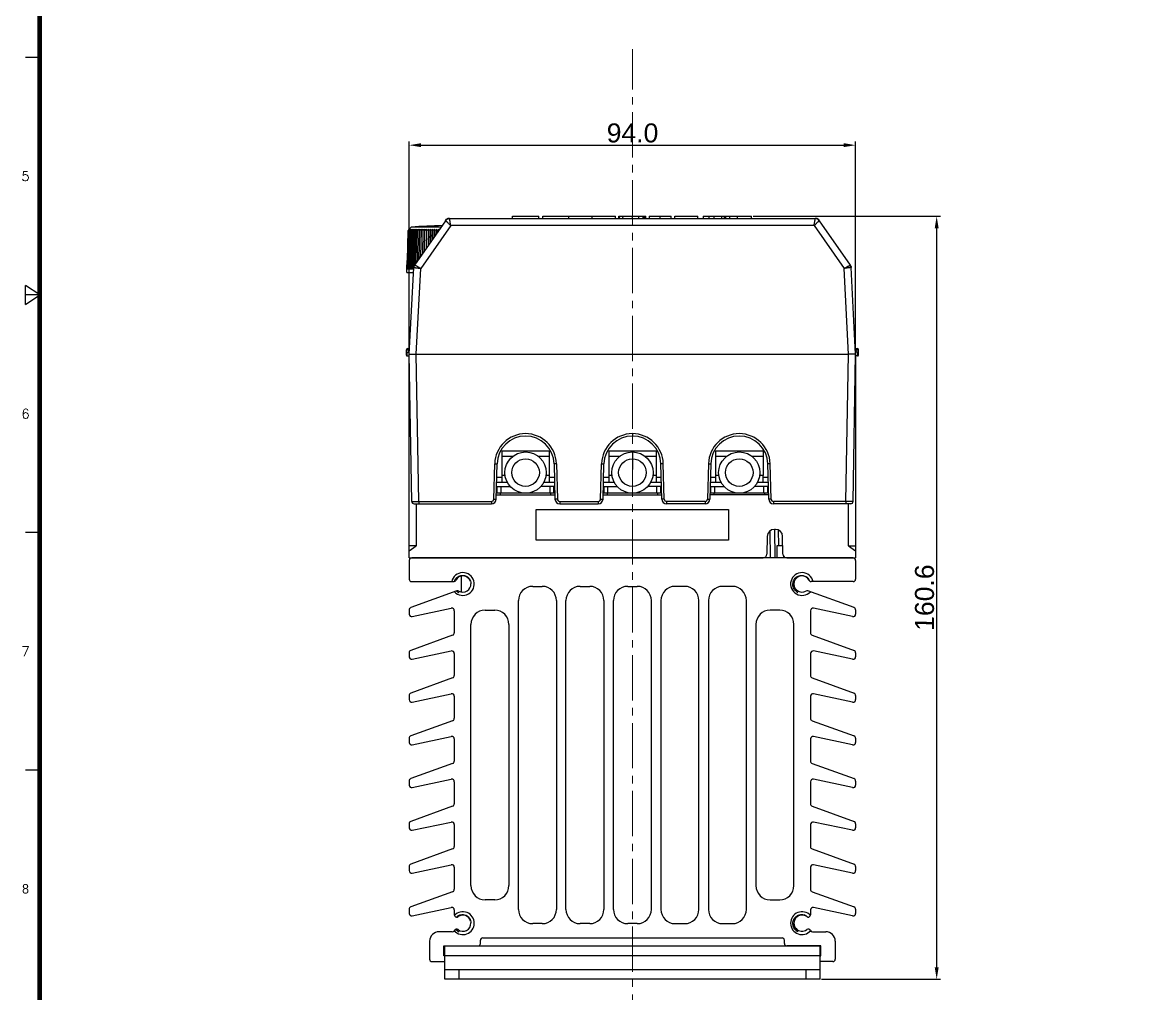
# Model space of a CAD drawing. Header units: millimetres. Extents: x 509 to 5579, y -1329 to 587.
# Drawn here: x 1108.1 to 1346, y -1192.6 to -988.3 of the extents above; entities that cross this region are included whole.
import ezdxf
from ezdxf.enums import TextEntityAlignment as Align

# ---------------------------------------------------------------- set-up
doc = ezdxf.new("R2010")
doc.units = ezdxf.units.MM
doc.header["$PDMODE"] = 3
doc.header["$PDSIZE"] = 1
doc.linetypes.add('CENTER', pattern=[17.8, 10.75, -2.35, 2.35, -2.35])
doc.linetypes.add('CENTER2', pattern=[28.575, 19.05, -3.175, 3.175, -3.175])
doc.layers.get('0').update_dxf_attribs({"linetype": 'CONTINUOUS'})
doc.layers.get('Defpoints').update_dxf_attribs({"linetype": 'CONTINUOUS'})
doc.layers.add('3', color=112, linetype='CENTER', lineweight=15)
doc.layers.add('Dim', color=1, linetype='CONTINUOUS')
doc.styles.add('OMI-1', font='arial.ttf', dxfattribs={"oblique": 1})
doc.styles.add('SIM', font='simplex')
doc.styles.get("Standard").update_dxf_attribs({"font": 'gulim.ttc', "width": 0.8, "height": 2})
doc.dimstyles.new('1', dxfattribs={"dimtxt": 4, "dimasz": 2.5, "dimexe": 0.8, "dimexo": 0.3, "dimgap": 0.5, "dimtad": 1, "dimtoh": 1, "dimdec": 1, "dimzin": 0, "dimdsep": 46, "dimtxsty": 'OMI-1', "dimcen": 0, "dimclrd": 256, "dimclre": 256, "dimclrt": 256, "dimadec": 0, "dimazin": 0, "dimtfac": 0.8, "dimtdec": 1, "dimtix": 1, "dimtmove": 0, "dimatfit": 3, "dimfxl": 1, "dimtolj": 1, "dimtzin": 0, "dimarcsym": 0})

# ---------------------------------------------------------------- blocks, each defined once
blk = doc.blocks.new('*D4313')
at = {"layer": 'Defpoints', "color": 0}
for p in [(1283.51, -1014.07), (1189.53, -1058.04), (1283.51, -1057.64)]:
    blk.add_point(p, dxfattribs=at)
at = {"layer": 'Dim', "lineweight": -2}
for p, q in [((1189.53, -1057.74), (1189.53, -1013.27)), ((1283.51, -1057.34), (1283.51, -1013.27)), ((1192.03, -1014.07), (1281.01, -1014.07))]:
    blk.add_line(p, q, dxfattribs=at)
at = {"layer": 'Dim'}
for points in [[(1192.03, -1013.65), (1192.03, -1014.48), (1189.53, -1014.07)], [(1281.01, -1014.48), (1281.01, -1013.65), (1283.51, -1014.07)]]:
    blk.add_solid(points, dxfattribs=at)
at = {"layer": 'Dim', "insert": (1236.52, -1011.52), "char_height": 4, "attachment_point": 5, "style": 'OMI-1'}
blk.add_mtext('\\A1;94.0', dxfattribs=at)
blk = doc.blocks.new('*D4333')
at = {"layer": 'Defpoints', "color": 0}
for p in [(1261.62, -1029.04), (1300.59, -1029.04), (1276.03, -1189.64)]:
    blk.add_point(p, dxfattribs=at)
at = {"layer": 'Dim', "lineweight": -2}
for p, q in [((1261.92, -1029.04), (1301.39, -1029.04)), ((1300.59, -1187.14), (1300.59, -1031.54)), ((1276.33, -1189.64), (1301.39, -1189.64))]:
    blk.add_line(p, q, dxfattribs=at)
at = {"layer": 'Dim'}
for points in [[(1301.01, -1031.54), (1300.18, -1031.54), (1300.59, -1029.04)], [(1300.18, -1187.14), (1301.01, -1187.14), (1300.59, -1189.64)]]:
    blk.add_solid(points, dxfattribs=at)
at = {"layer": 'Dim', "insert": (1298.05, -1109.34), "char_height": 4, "attachment_point": 5, "rotation": 90, "style": 'OMI-1'}
blk.add_mtext('\\A1;160.6', dxfattribs=at)

msp = doc.modelspace()

# ---------------------------------------------------------------- linework, layer by layer
for p, q in [((1111.749, -995.602), (1108.749, -995.602)), ((1108.749, -1047.602), (1108.749, -1043.602)), ((1111.749, -1045.602), (1108.749, -1043.602)), ((1108.749, -1047.602), (1111.749, -1045.602)), ((1111.749, -1045.602), (1108.749, -1045.602)), ((1111.749, -1095.602), (1108.749, -1095.602)), ((1111.749, -1145.602), (1108.749, -1145.602))]:
    msp.add_line(p, q)
at = {"color": 7, "linetype": 'Continuous'}
for p, q in [((1197.206, -1029.964), (1190.667, -1039.303)), ((1197.206, -1029.964), (1197.415, -1029.666)), ((1198.025, -1029.538), (1197.66, -1029.538)), ((1198.025, -1029.538), (1275.04, -1029.538)), ((1198.533, -1029.538), (1198.533, -1029.488)), ((1198.533, -1029.488), (1211.27, -1029.488)), ((1211.27, -1029.538), (1211.278, -1029.038)), ((1211.278, -1029.038), (1216.824, -1029.038)), ((1216.833, -1029.538), (1216.824, -1029.038)), ((1216.833, -1029.488), (1233.641, -1029.488)), ((1217.693, -1029.488), (1217.693, -1029.038)), ((1217.693, -1029.038), (1232.973, -1029.038)), ((1223.132, -1029.488), (1223.132, -1029.038)), ((1228.052, -1029.488), (1228.052, -1029.038)), ((1232.973, -1029.488), (1232.973, -1029.038)), ((1233.641, -1029.538), (1233.65, -1029.038)), ((1233.65, -1029.038), (1239.323, -1029.038)), ((1233.841, -1029.538), (1233.85, -1029.038)), ((1234.544, -1029.538), (1234.55, -1029.038)), ((1236.525, -1029.538), (1236.525, -1029.038)), ((1237.905, -1029.538), (1237.901, -1029.038)), ((1238.779, -1029.538), (1238.771, -1029.038)), ((1239.079, -1029.538), (1239.071, -1029.038)), ((1239.333, -1029.538), (1239.323, -1029.038)), ((1239.333, -1029.488), (1255.339, -1029.488)), ((1240.049, -1029.038), (1240.049, -1029.488)), ((1240.05, -1029.038), (1244.693, -1029.038)), ((1242.393, -1029.488), (1242.393, -1029.038)), ((1244.693, -1029.488), (1244.693, -1029.038)), ((1245.433, -1029.488), (1245.433, -1029.038)), ((1245.433, -1029.038), (1250.323, -1029.038)), ((1250.323, -1029.488), (1250.323, -1029.038)), ((1251.415, -1029.038), (1251.415, -1029.488)), ((1251.416, -1029.038), (1255.355, -1029.038)), ((1252.718, -1029.488), (1252.718, -1029.038)), ((1253.777, -1029.488), (1253.777, -1029.038)), ((1255.339, -1029.538), (1255.355, -1029.038)), ((1255.355, -1029.038), (1261.624, -1029.038)), ((1255.907, -1029.538), (1255.916, -1029.038)), ((1256.216, -1029.538), (1256.223, -1029.038)), ((1257.03, -1029.538), (1257.033, -1029.038)), ((1258.658, -1029.538), (1258.658, -1029.038)), ((1261.633, -1029.538), (1261.624, -1029.038)), ((1261.633, -1029.488), (1274.533, -1029.488)), ((1274.533, -1029.538), (1274.533, -1029.488)), ((1275.405, -1029.538), (1275.04, -1029.538)), ((1275.65, -1029.666), (1275.859, -1029.964)), ((1275.859, -1029.964), (1282.399, -1039.303)), ((1189.238, -1032.096), (1189.08, -1038.318)), ((1189.262, -1032.096), (1189.105, -1038.318)), ((1189.311, -1032.096), (1189.154, -1038.318)), ((1189.383, -1032.096), (1189.227, -1038.318)), ((1189.308, -1032.023), (1189.238, -1032.096)), ((1189.335, -1032.023), (1189.262, -1032.096)), ((1189.397, -1032.012), (1189.311, -1032.096)), ((1189.48, -1032.096), (1189.324, -1038.318)), ((1189.461, -1032.023), (1189.383, -1032.096)), ((1189.6, -1032.096), (1189.446, -1038.318)), ((1189.559, -1032.023), (1189.48, -1032.096)), ((1189.507, -1032.06), (1189.535, -1032.023)), ((1189.551, -1031.772), (1189.516, -1031.807)), ((1189.519, -1031.807), (1189.551, -1031.772)), ((1189.967, -1031.315), (1189.544, -1031.766)), ((1189.586, -1031.772), (1189.551, -1031.807)), ((1189.556, -1031.807), (1189.586, -1031.772)), ((1189.588, -1031.843), (1189.645, -1031.772)), ((1189.743, -1032.096), (1189.591, -1038.318)), ((1189.681, -1032.023), (1189.6, -1032.096)), ((1189.648, -1032.028), (1189.652, -1032.023)), ((1189.673, -1031.843), (1189.728, -1031.772)), ((1189.838, -1032.013), (1189.743, -1032.096)), ((1189.91, -1032.096), (1189.76, -1038.318)), ((1189.782, -1031.843), (1189.834, -1031.772)), ((1190.02, -1032.002), (1189.91, -1032.096)), ((1189.915, -1031.843), (1189.963, -1031.772)), ((1190.1, -1032.096), (1189.952, -1038.318)), ((1196.26, -1031.315), (1189.967, -1031.315)), ((1190.07, -1031.843), (1190.115, -1031.772)), ((1190.313, -1032.096), (1190.168, -1038.318)), ((1190.548, -1032.096), (1190.405, -1038.318)), ((1190.805, -1032.096), (1190.665, -1038.318)), ((1191.084, -1032.096), (1190.947, -1038.318)), ((1191.383, -1032.096), (1191.25, -1038.318)), ((1191.703, -1032.096), (1191.58, -1037.998)), ((1192.043, -1032.096), (1191.933, -1037.493)), ((1198.285, -1031.011), (1191.977, -1040.019)), ((1192.401, -1032.096), (1192.306, -1036.961)), ((1192.779, -1032.096), (1192.698, -1036.402)), ((1193.175, -1032.096), (1193.107, -1035.817)), ((1193.175, -1032.096), (1193.196, -1031.772)), ((1193.588, -1032.096), (1193.533, -1035.208)), ((1193.588, -1032.096), (1193.592, -1031.772)), ((1193.956, -1034.604), (1194.004, -1031.772)), ((1194.017, -1032.096), (1193.976, -1034.576)), ((1194.017, -1032.096), (1194.004, -1031.772)), ((1194.396, -1033.976), (1194.431, -1031.772)), ((1194.462, -1032.096), (1194.434, -1033.923)), ((1194.851, -1033.327), (1194.874, -1031.772)), ((1194.923, -1032.096), (1194.905, -1033.249)), ((1195.319, -1032.658), (1195.332, -1031.772)), ((1195.397, -1032.096), (1195.391, -1032.556)), ((1195.8, -1031.972), (1195.802, -1031.772)), ((1274.78, -1031.011), (1198.285, -1031.011)), ((1274.78, -1031.011), (1281.088, -1040.019)), ((1189.08, -1038.318), (1189.049, -1040.078)), ((1189.05, -1040.078), (1189.08, -1038.318)), ((1189.105, -1038.318), (1189.073, -1040.078)), ((1189.075, -1040.078), (1189.105, -1038.318)), ((1189.154, -1038.318), (1189.122, -1040.078)), ((1189.124, -1040.078), (1189.154, -1038.318)), ((1189.227, -1038.318), (1189.195, -1040.078)), ((1189.198, -1040.078), (1189.227, -1038.318)), ((1189.324, -1038.318), (1189.292, -1040.078)), ((1189.297, -1040.078), (1189.324, -1038.318)), ((1189.446, -1038.318), (1189.413, -1040.078)), ((1189.419, -1040.078), (1189.446, -1038.318)), ((1189.591, -1038.318), (1189.558, -1040.078)), ((1189.565, -1040.078), (1189.591, -1038.318)), ((1189.76, -1038.318), (1189.727, -1040.078)), ((1189.735, -1040.078), (1189.76, -1038.318)), ((1189.952, -1038.318), (1189.919, -1040.078)), ((1189.928, -1040.078), (1189.952, -1038.318)), ((1190.168, -1038.318), (1190.134, -1040.078)), ((1190.144, -1040.078), (1190.168, -1038.318)), ((1190.405, -1038.318), (1190.381, -1039.621)), ((1190.389, -1039.622), (1190.405, -1038.318)), ((1190.551, -1039.467), (1190.667, -1039.303)), ((1190.665, -1038.318), (1190.647, -1039.302)), ((1190.653, -1039.303), (1190.665, -1038.318)), ((1190.947, -1038.318), (1190.936, -1038.919)), ((1190.94, -1038.912), (1190.947, -1038.318)), ((1191.25, -1038.318), (1191.247, -1038.474)), ((1191.248, -1038.472), (1191.25, -1038.318)), ((1282.399, -1039.303), (1282.514, -1039.467)), ((1189.033, -1040.878), (1189.046, -1040.078)), ((1189.033, -1040.878), (1190.432, -1040.878)), ((1189.05, -1040.078), (1189.073, -1040.078)), ((1189.075, -1040.078), (1189.115, -1040.078)), ((1189.124, -1040.078), (1189.195, -1040.078)), ((1189.198, -1040.078), (1189.292, -1040.078)), ((1189.297, -1040.078), (1189.413, -1040.078)), ((1189.419, -1040.078), (1189.558, -1040.078)), ((1189.533, -1058.038), (1190.487, -1039.824)), ((1189.565, -1040.078), (1189.727, -1040.078)), ((1189.735, -1040.078), (1189.919, -1040.078)), ((1189.928, -1040.078), (1190.134, -1040.078)), ((1190.144, -1040.078), (1190.372, -1040.078)), ((1190.383, -1040.078), (1190.389, -1039.622)), ((1190.383, -1040.078), (1190.474, -1040.078)), ((1190.487, -1039.824), (1190.498, -1039.624)), ((1191.033, -1058.038), (1191.977, -1040.019)), ((1282.032, -1058.038), (1281.088, -1040.019)), ((1282.567, -1039.624), (1282.578, -1039.824)), ((1283.533, -1058.038), (1282.578, -1039.824)), ((1188.933, -1058.238), (1188.933, -1057.838)), ((1188.937, -1057.799), (1188.948, -1057.132)), ((1188.948, -1057.132), (1189.58, -1057.132)), ((1189.133, -1058.438), (1189.133, -1057.638)), ((1189.133, -1057.638), (1189.553, -1057.638)), ((1189.133, -1058.438), (1189.539, -1058.438)), ((1189.248, -1056.838), (1189.595, -1056.838)), ((1189.433, -1057.638), (1189.433, -1056.838)), ((1190.074, -1089.046), (1189.533, -1058.038)), ((1189.533, -1100.938), (1189.533, -1058.438)), ((1189.533, -1100.938), (1189.533, -1058.438)), ((1191.032, -1058.038), (1282.033, -1058.038)), ((1191.574, -1089.046), (1191.032, -1058.038)), ((1281.491, -1089.046), (1282.033, -1058.038)), ((1282.991, -1089.046), (1283.533, -1058.038)), ((1283.47, -1056.838), (1283.817, -1056.838)), ((1283.485, -1057.132), (1284.117, -1057.132)), ((1283.933, -1057.638), (1283.512, -1057.638)), ((1283.933, -1058.438), (1283.526, -1058.438)), ((1283.533, -1058.438), (1283.533, -1100.938)), ((1283.533, -1058.438), (1283.533, -1100.938)), ((1283.633, -1057.638), (1283.633, -1056.838)), ((1283.933, -1058.438), (1283.933, -1057.638)), ((1284.128, -1057.799), (1284.117, -1057.132)), ((1284.133, -1058.238), (1284.133, -1057.838)), ((1236.533, -1074.796), (1236.533, -1075.288)), ((1236.533, -1074.796), (1236.533, -1075.288)), ((1209.033, -1078.489), (1209.033, -1085.089)), ((1219.033, -1078.489), (1209.033, -1078.489)), ((1211.332, -1079.589), (1209.033, -1079.589)), ((1214.033, -1078.489), (1214.033, -1078.646)), ((1219.033, -1079.589), (1216.733, -1079.589)), ((1219.033, -1078.489), (1219.033, -1083.589)), ((1231.533, -1078.489), (1231.533, -1085.089)), ((1241.533, -1078.489), (1231.533, -1078.489)), ((1233.832, -1079.589), (1231.533, -1079.589)), ((1236.533, -1078.338), (1236.533, -1082.338)), ((1236.533, -1078.489), (1236.533, -1078.646)), ((1241.533, -1079.589), (1239.233, -1079.589)), ((1241.533, -1078.489), (1241.533, -1083.589)), ((1264.033, -1078.489), (1254.033, -1078.489)), ((1254.033, -1078.489), (1254.033, -1085.089)), ((1256.332, -1079.589), (1254.033, -1079.589)), ((1259.033, -1078.489), (1259.033, -1078.646)), ((1264.033, -1079.589), (1261.733, -1079.589)), ((1264.033, -1078.489), (1264.033, -1083.589)), ((1207.34, -1088.559), (1207.535, -1081.126)), ((1207.84, -1088.564), (1208.035, -1081.131)), ((1220.03, -1081.131), (1220.225, -1088.564)), ((1220.53, -1081.126), (1220.725, -1088.559)), ((1229.84, -1088.559), (1230.035, -1081.126)), ((1230.34, -1088.564), (1230.535, -1081.131)), ((1242.725, -1088.564), (1242.53, -1081.131)), ((1243.225, -1088.559), (1243.03, -1081.126)), ((1252.535, -1081.126), (1252.34, -1088.559)), ((1253.035, -1081.131), (1252.84, -1088.564)), ((1265.225, -1088.564), (1265.03, -1081.131)), ((1265.725, -1088.559), (1265.53, -1081.126)), ((1209.033, -1083.989), (1207.96, -1083.989)), ((1209.724, -1083.589), (1209.033, -1083.589)), ((1219.033, -1083.589), (1218.341, -1083.589)), ((1219.012, -1083.589), (1219.012, -1085.089)), ((1220.105, -1083.989), (1219.012, -1083.989)), ((1231.533, -1083.989), (1230.46, -1083.989)), ((1232.224, -1083.589), (1231.533, -1083.589)), ((1241.533, -1083.589), (1240.841, -1083.589)), ((1241.512, -1083.589), (1241.512, -1085.089)), ((1242.605, -1083.989), (1241.512, -1083.989)), ((1254.033, -1083.989), (1252.96, -1083.989)), ((1254.724, -1083.589), (1254.033, -1083.589)), ((1264.033, -1083.589), (1263.341, -1083.589)), ((1264.012, -1083.589), (1264.012, -1085.089)), ((1265.105, -1083.989), (1264.012, -1083.989)), ((1210.223, -1085.089), (1207.931, -1085.089)), ((1207.934, -1084.989), (1209.033, -1084.989)), ((1208.033, -1087.346), (1208.033, -1086.089)), ((1208.048, -1085.896), (1210.79, -1085.896)), ((1208.048, -1087.346), (1208.048, -1086.089)), ((1208.868, -1087.346), (1208.868, -1085.896)), ((1220.018, -1085.896), (1217.275, -1085.896)), ((1220.134, -1085.089), (1217.842, -1085.089)), ((1219.012, -1084.989), (1220.131, -1084.989)), ((1219.197, -1087.346), (1219.197, -1085.896)), ((1220.018, -1087.346), (1220.018, -1086.089)), ((1220.033, -1087.346), (1220.033, -1086.089)), ((1232.723, -1085.089), (1230.431, -1085.089)), ((1230.434, -1084.989), (1231.533, -1084.989)), ((1230.533, -1087.346), (1230.533, -1086.089)), ((1230.548, -1085.896), (1233.29, -1085.896)), ((1230.548, -1087.346), (1230.548, -1086.089)), ((1231.368, -1087.346), (1231.368, -1085.896)), ((1242.518, -1085.896), (1239.775, -1085.896)), ((1242.634, -1085.089), (1240.342, -1085.089)), ((1241.512, -1084.989), (1242.631, -1084.989)), ((1241.697, -1087.346), (1241.697, -1085.896)), ((1242.518, -1087.346), (1242.518, -1086.089)), ((1242.533, -1087.346), (1242.533, -1086.089)), ((1255.223, -1085.089), (1252.931, -1085.089)), ((1252.934, -1084.989), (1254.033, -1084.989)), ((1253.033, -1087.346), (1253.033, -1086.089)), ((1253.048, -1085.896), (1255.79, -1085.896)), ((1253.048, -1087.346), (1253.048, -1086.089)), ((1253.868, -1087.346), (1253.868, -1085.896)), ((1265.018, -1085.896), (1262.275, -1085.896)), ((1265.134, -1085.089), (1262.842, -1085.089)), ((1264.012, -1084.989), (1265.131, -1084.989)), ((1264.197, -1087.346), (1264.197, -1085.896)), ((1265.018, -1087.346), (1265.018, -1086.089)), ((1265.033, -1087.346), (1265.033, -1086.089)), ((1191.574, -1089.046), (1191.574, -1089.538)), ((1191.574, -1089.046), (1206.84, -1089.046)), ((1206.84, -1089.046), (1206.84, -1089.538)), ((1207.864, -1087.638), (1220.201, -1087.638)), ((1220.193, -1087.346), (1207.872, -1087.346)), ((1208.683, -1087.346), (1208.683, -1087.638)), ((1219.383, -1087.638), (1219.383, -1087.346)), ((1221.225, -1089.046), (1221.225, -1089.538)), ((1221.225, -1089.046), (1229.34, -1089.046)), ((1229.34, -1089.046), (1229.34, -1089.538)), ((1230.364, -1087.638), (1242.701, -1087.638)), ((1242.693, -1087.346), (1230.372, -1087.346)), ((1231.183, -1087.346), (1231.183, -1087.638)), ((1241.883, -1087.638), (1241.883, -1087.346)), ((1251.84, -1089.046), (1243.725, -1089.046)), ((1243.725, -1089.046), (1243.725, -1089.538)), ((1251.84, -1089.046), (1251.84, -1089.538)), ((1265.201, -1087.638), (1252.864, -1087.638)), ((1265.193, -1087.346), (1252.872, -1087.346)), ((1253.683, -1087.346), (1253.683, -1087.638)), ((1264.383, -1087.638), (1264.383, -1087.346)), ((1281.491, -1089.046), (1266.225, -1089.046)), ((1266.225, -1089.046), (1266.225, -1089.538)), ((1281.491, -1089.046), (1281.491, -1089.538)), ((1190.574, -1089.538), (1206.84, -1089.538)), ((1191.033, -1089.538), (1191.033, -1098.438)), ((1216.283, -1097.238), (1216.283, -1090.738)), ((1216.283, -1090.738), (1256.783, -1090.738)), ((1221.225, -1089.538), (1229.34, -1089.538)), ((1251.84, -1089.538), (1243.725, -1089.538)), ((1256.783, -1090.738), (1256.783, -1097.238)), ((1282.491, -1089.538), (1266.225, -1089.538)), ((1282.033, -1098.438), (1282.033, -1089.538)), ((1264.912, -1096.411), (1264.846, -1100.152)), ((1265.434, -1095.299), (1265.533, -1100.938)), ((1266.654, -1094.938), (1266.411, -1094.938)), ((1266.428, -1094.942), (1266.533, -1100.938)), ((1267.238, -1095.057), (1267.297, -1098.438)), ((1268.219, -1100.152), (1268.154, -1096.411)), ((1189.533, -1099.438), (1191.033, -1098.438)), ((1191.033, -1098.438), (1189.533, -1098.438)), ((1189.733, -1098.438), (1189.606, -1098.438)), ((1190.029, -1098.438), (1189.733, -1098.438)), ((1190.422, -1098.438), (1190.029, -1098.438)), ((1191.033, -1098.438), (1190.422, -1098.438)), ((1256.783, -1097.238), (1216.283, -1097.238)), ((1266.968, -1098.438), (1266.925, -1100.938)), ((1268.189, -1098.438), (1266.968, -1098.438)), ((1282.033, -1098.438), (1283.533, -1098.438)), ((1282.033, -1098.438), (1283.533, -1099.438)), ((1282.496, -1098.438), (1282.783, -1098.438)), ((1282.783, -1098.438), (1283.246, -1098.438)), ((1283.246, -1098.438), (1283.459, -1098.438)), ((1283.459, -1098.438), (1283.524, -1098.438)), ((1283.524, -1098.438), (1283.533, -1098.438)), ((1189.533, -1100.938), (1264.046, -1100.938)), ((1283.002, -1100.938), (1190.063, -1100.938)), ((1268.425, -1100.938), (1268.429, -1100.676)), ((1269.019, -1100.938), (1283.533, -1100.938)), ((1189.533, -1101.468), (1189.533, -1105.438)), ((1283.532, -1101.468), (1283.532, -1105.438)), ((1190.033, -1105.938), (1198.873, -1105.938)), ((1200.533, -1108.109), (1200.533, -1104.767)), ((1283.032, -1105.938), (1274.192, -1105.938)), ((1199.582, -1107.885), (1189.881, -1111.415)), ((1215.533, -1106.938), (1217.533, -1106.938)), ((1225.533, -1106.938), (1227.533, -1106.938)), ((1235.533, -1106.938), (1237.533, -1106.938)), ((1247.533, -1106.938), (1245.533, -1106.938)), ((1257.533, -1106.938), (1255.533, -1106.938)), ((1283.184, -1111.415), (1273.483, -1107.885)), ((1212.533, -1174.938), (1212.533, -1109.938)), ((1220.533, -1109.938), (1220.533, -1174.938)), ((1222.533, -1174.938), (1222.533, -1109.938)), ((1230.533, -1109.938), (1230.533, -1174.938)), ((1232.533, -1174.938), (1232.533, -1109.938)), ((1240.533, -1174.938), (1240.533, -1109.938)), ((1242.533, -1109.938), (1242.533, -1174.938)), ((1250.533, -1174.938), (1250.533, -1109.938)), ((1252.533, -1109.938), (1252.533, -1174.938)), ((1260.533, -1174.938), (1260.533, -1109.938)), ((1189.533, -1111.914), (1189.533, -1112.773)), ((1190.173, -1113.292), (1198.392, -1111.545)), ((1199.033, -1112.063), (1199.033, -1116.714)), ((1205.533, -1111.938), (1207.533, -1111.938)), ((1267.533, -1111.938), (1265.533, -1111.938)), ((1274.033, -1112.063), (1274.033, -1116.714)), ((1282.892, -1113.292), (1274.673, -1111.545)), ((1283.532, -1111.914), (1283.532, -1112.773)), ((1202.533, -1169.938), (1202.533, -1114.938)), ((1210.533, -1114.938), (1210.533, -1169.938)), ((1262.533, -1114.938), (1262.533, -1169.938)), ((1270.533, -1169.938), (1270.533, -1114.938)), ((1198.684, -1117.212), (1189.881, -1120.415)), ((1274.381, -1117.212), (1283.184, -1120.415)), ((1189.533, -1120.914), (1189.533, -1121.773)), ((1190.173, -1122.292), (1198.392, -1120.545)), ((1199.033, -1121.063), (1199.033, -1125.714)), ((1274.033, -1121.063), (1274.033, -1125.714)), ((1282.892, -1122.292), (1274.673, -1120.545)), ((1283.532, -1120.914), (1283.532, -1121.773)), ((1198.684, -1126.212), (1189.881, -1129.415)), ((1274.381, -1126.212), (1283.184, -1129.415)), ((1190.173, -1131.292), (1198.392, -1129.545)), ((1282.892, -1131.292), (1274.673, -1129.545)), ((1189.533, -1129.914), (1189.533, -1130.773)), ((1199.033, -1130.063), (1199.033, -1134.714)), ((1274.033, -1130.063), (1274.033, -1134.714)), ((1283.532, -1129.914), (1283.532, -1130.773)), ((1198.684, -1135.212), (1189.881, -1138.415)), ((1274.381, -1135.212), (1283.184, -1138.415)), ((1189.533, -1138.914), (1189.533, -1139.773)), ((1190.173, -1140.292), (1198.392, -1138.545)), ((1199.033, -1139.063), (1199.033, -1143.714)), ((1274.033, -1139.063), (1274.033, -1143.714)), ((1282.892, -1140.292), (1274.673, -1138.545)), ((1283.532, -1138.914), (1283.532, -1139.773)), ((1198.684, -1144.212), (1189.881, -1147.415)), ((1274.381, -1144.212), (1283.184, -1147.415)), ((1189.533, -1147.914), (1189.533, -1148.773)), ((1190.173, -1149.292), (1198.392, -1147.545)), ((1199.033, -1148.063), (1199.033, -1152.714)), ((1274.033, -1148.063), (1274.033, -1152.714)), ((1282.892, -1149.292), (1274.673, -1147.545)), ((1283.532, -1147.914), (1283.532, -1148.773)), ((1198.684, -1153.212), (1189.881, -1156.415)), ((1274.381, -1153.212), (1283.184, -1156.415)), ((1189.533, -1156.914), (1189.533, -1157.773)), ((1190.173, -1158.292), (1198.392, -1156.545)), ((1199.033, -1157.063), (1199.033, -1161.714)), ((1274.033, -1157.063), (1274.033, -1161.714)), ((1282.892, -1158.292), (1274.673, -1156.545)), ((1283.532, -1156.914), (1283.532, -1157.773)), ((1198.684, -1162.212), (1189.881, -1165.415)), ((1274.381, -1162.212), (1283.184, -1165.415)), ((1190.173, -1167.292), (1198.392, -1165.545)), ((1282.892, -1167.292), (1274.673, -1165.545)), ((1189.533, -1165.914), (1189.533, -1166.773)), ((1199.033, -1166.063), (1199.033, -1170.714)), ((1274.033, -1166.063), (1274.033, -1170.714)), ((1283.532, -1165.914), (1283.532, -1166.773)), ((1198.684, -1171.212), (1189.881, -1174.415)), ((1274.381, -1171.212), (1283.184, -1174.415)), ((1189.533, -1174.914), (1189.533, -1175.773)), ((1190.173, -1176.292), (1198.392, -1174.545)), ((1199.033, -1175.063), (1199.033, -1176.063)), ((1207.533, -1172.938), (1205.533, -1172.938)), ((1265.533, -1172.938), (1267.533, -1172.938)), ((1274.033, -1175.063), (1274.033, -1176.063)), ((1282.892, -1176.292), (1274.673, -1174.545)), ((1283.532, -1174.914), (1283.532, -1175.773)), ((1198.598, -1179.638), (1195.833, -1179.638)), ((1217.533, -1177.938), (1215.533, -1177.938)), ((1227.533, -1177.938), (1225.533, -1177.938)), ((1237.533, -1177.938), (1235.533, -1177.938)), ((1245.533, -1177.938), (1247.533, -1177.938)), ((1255.533, -1177.938), (1257.533, -1177.938)), ((1274.467, -1179.638), (1277.233, -1179.638)), ((1193.833, -1181.638), (1193.833, -1185.438)), ((1204.533, -1182.138), (1204.533, -1181.438)), ((1205.033, -1180.938), (1268.032, -1180.938)), ((1268.532, -1182.138), (1268.532, -1181.438)), ((1279.233, -1181.638), (1279.233, -1185.438)), ((1196.833, -1182.638), (1204.033, -1182.638)), ((1196.833, -1184.738), (1196.833, -1182.638)), ((1197.033, -1182.638), (1276.033, -1182.638)), ((1197.033, -1189.638), (1197.033, -1182.638)), ((1276.232, -1182.638), (1269.032, -1182.638)), ((1276.033, -1189.638), (1276.033, -1182.638)), ((1276.232, -1184.738), (1276.232, -1182.638)), ((1194.333, -1185.938), (1197.033, -1185.938)), ((1197.033, -1184.738), (1196.833, -1184.738)), ((1197.033, -1184.638), (1276.033, -1184.638)), ((1276.033, -1184.738), (1276.232, -1184.738)), ((1278.733, -1185.938), (1276.033, -1185.938)), ((1276.033, -1187.638), (1197.033, -1187.638)), ((1200.033, -1189.638), (1200.033, -1187.638)), ((1273.033, -1187.638), (1273.033, -1189.638)), ((1276.033, -1189.638), (1197.033, -1189.638))]:
    msp.add_line(p, q, dxfattribs=at)
at = {"const_width": 1}
msp.add_lwpolyline([(1911.749, -775.602), (1111.749, -775.602), (1111.749, -1325.602), (1911.749, -1325.602)], close=True, dxfattribs=at)
at = {"color": 7, "linetype": 'Continuous'}
for points in [[(1189.606, -1098.438), (1189.541, -1098.438), (1189.533, -1098.438)], [(1282.033, -1098.438), (1282.19, -1098.438), (1282.496, -1098.438)]]:
    msp.add_lwpolyline(points, dxfattribs=at)
for centre, radius in [((1214.033, -1082.996), 4.35), ((1236.533, -1082.996), 4.35), ((1259.033, -1082.996), 4.35), ((1214.033, -1082.996), 2.9), ((1236.533, -1082.996), 2.9), ((1259.033, -1082.996), 2.9)]:
    msp.add_circle(centre, radius, dxfattribs=at)
for centre, radius, start, end in [((1198.025, -1030.538), 1, 90, 145), ((1197.66, -1029.838), 0.3, 90, 145), ((1275.04, -1030.538), 1, 35, 90), ((1275.405, -1029.838), 0.3, 35, 90), ((1222.114, -1063.469), 45.443, 135.83425, 136.21201), ((1222.092, -1064.556), 46.167, 134.81766, 135.19602), ((1222.638, -1060.128), 43.549, 139.43427, 139.78944), ((1221.904, -1065.387), 46.59, 133.82059, 134.24478), ((1223.304, -1059.246), 43.448, 140.89713, 141.20258), ((1222.055, -1066.479), 47.43, 132.96707, 133.40992), ((1223.879, -1058.179), 43.17, 142.40654, 142.70766), ((1222.199, -1067.48), 48.193, 132.1884, 132.63068), ((1224.641, -1057.141), 43.071, 144.03041, 144.32593), ((1222.382, -1068.44), 48.944, 131.48101, 131.92251), ((1226.067, -1056.435), 43.724, 145.77514, 146.17591), ((1222.555, -1069.3), 49.605, 130.84122, 131.2656), ((1227.367, -1055.474), 44.153, 147.64249, 148.03106), ((1203.033, -1230.888), 200, 91.87643, 93.74561), ((1222.75, -1070.094), 50.222, 130.26604, 130.67061), ((1228.551, -1054.284), 44.393, 149.52881, 150.01316), ((1224.523, -1072.67), 53.209, 130.13623, 130.31131), ((1222.971, -1070.827), 50.799, 129.75266, 130.13782), ((1223.745, -1072.137), 52.162, 129.30102, 129.86), ((1230.672, -1053.446), 45.658, 151.65962, 152.12093), ((1224.053, -1072.796), 52.717, 128.90408, 129.46187), ((1233.428, -1052.68), 47.565, 153.92315, 154.35719), ((1224.377, -1073.378), 53.209, 128.5622, 129.11892), ((1237.059, -1051.996), 50.353, 156.3189, 156.72116), ((1224.712, -1073.878), 53.634, 128.27368, 128.82948), ((1241.941, -1051.405), 54.399, 158.84412, 159.20986), ((1225.058, -1074.292), 53.986, 128.03711, 128.59217), ((1248.707, -1050.924), 60.337, 161.49341, 161.8178), ((1225.412, -1074.618), 54.263, 127.85135, 128.40586), ((1258.505, -1050.576), 69.311, 164.25842, 164.53671), ((1225.773, -1074.853), 54.46, 127.71547, 128.26966), ((1273.659, -1050.407), 83.645, 167.12759, 167.35532), ((1226.139, -1074.995), 54.576, 127.62883, 128.18291), ((1299.695, -1050.515), 108.863, 170.08618, 170.25938), ((1226.509, -1075.044), 54.609, 127.59099, 128.1452), ((1353.768, -1051.202), 162.119, 173.11641, 173.23182), ((1226.882, -1074.998), 54.56, 127.60177, 128.15635), ((1227.258, -1074.858), 54.427, 127.66124, 128.21642), ((1227.636, -1074.626), 54.212, 127.76966, 128.3257), ((1049.358, -1045.794), 145.749, 5.39281, 5.52085), ((1228.015, -1074.301), 53.917, 127.92758, 128.48469), ((1095.2, -1046.805), 100.802, 8.39014, 8.57648), ((1228.397, -1073.888), 53.545, 128.13577, 128.69417), ((1118.443, -1047.512), 78.483, 11.32772, 11.56924), ((1228.78, -1073.387), 53.098, 128.39523, 128.95513), ((1134.514, -1047.602), 63.3, 14.34849, 14.48251), ((1191.486, -1039.876), 1, 145, 177), ((1190.797, -1039.639), 0.3, 145, 177), ((1281.579, -1039.876), 1, 3, 35), ((1282.268, -1039.639), 0.3, 3, 35), ((1189.133, -1057.838), 0.2, 90, 180), ((1189.133, -1058.238), 0.2, 180, 270), ((1189.248, -1057.138), 0.3, 90, 179), ((1283.817, -1057.138), 0.3, 1, 90), ((1283.933, -1057.838), 0.2, 0, 90), ((1283.933, -1058.238), 0.2, 270, 0), ((1214.033, -1081.296), 6.5, 1.50012, 178.49988), ((1236.533, -1081.296), 6.5, 1.50015, 178.49985), ((1259.033, -1081.296), 6.5, 1.50012, 178.49988), ((1214.033, -1081.288), 6, 1.5, 178.5), ((1236.533, -1081.288), 6, 1.5, 178.5), ((1259.033, -1081.288), 6, 1.5, 178.5), ((1190.574, -1089.038), 0.5, 181, 270), ((1206.84, -1088.546), 0.5, 270.00014, 358.49977), ((1206.84, -1088.538), 1, 270, 358.5), ((1221.225, -1088.538), 1, 181.5, 270), ((1221.225, -1088.546), 0.5, 181.5003, 269.99959), ((1229.34, -1088.546), 0.5, 270.00014, 358.49977), ((1229.34, -1088.538), 1, 270, 358.5), ((1243.725, -1088.538), 1, 181.5, 270), ((1243.725, -1088.546), 0.5, 181.50023, 269.99986), ((1251.84, -1088.546), 0.5, 270.00041, 358.4997), ((1251.84, -1088.538), 1, 270, 358.5), ((1266.225, -1088.538), 1, 181.5, 270), ((1266.225, -1088.546), 0.5, 181.50023, 269.99986), ((1282.491, -1089.038), 0.5, 270, 359), ((1266.411, -1096.438), 1.5, 90, 179), ((1266.654, -1096.438), 1.5, 1, 90), ((1190.063, -1101.468), 0.53, 90, 180), ((1264.046, -1100.138), 0.8, 270, 359), ((1269.019, -1100.138), 0.8, 181, 270), ((1283.002, -1101.468), 0.53, 0, 90), ((1190.033, -1105.438), 0.5, 180, 270), ((1200.833, -1106.438), 2.4, 222.85494, 167.9753), ((1198.873, -1105.438), 0.5, 270, 285.06917), ((1198.873, -1105.438), 0.5, 285.12486, 332.96431), ((1200.801, -1106.502), 1.89, 156.03946, 162.07695), ((1200.814, -1106.508), 1.904, 150.07536, 156.04524), ((1200.792, -1106.495), 1.879, 138.03614, 150.07114), ((1200.833, -1106.438), 1.7, 17.24248, 152.96431), ((1272.233, -1106.438), 2.4, 12.0247, 317.14506), ((1272.233, -1106.438), 1.7, 27.03569, 299.38439), ((1272.18, -1106.387), 1.757, 24.7171, 40.51596), ((1274.192, -1105.438), 0.5, 207.03569, 213.52732), ((1272.221, -1106.367), 1.712, 19.99052, 24.69023), ((1274.192, -1105.438), 0.5, 223.51651, 270), ((1283.032, -1105.438), 0.5, 270, 0), ((1200.882, -1106.488), 1.976, 226.0422, 227.06696), ((1200.885, -1106.485), 1.981, 227.06718, 228.70761), ((1201.015, -1106.625), 1.926, 221.12148, 226.36237), ((1200.89, -1106.478), 1.989, 228.71428, 236.79119), ((1199.753, -1108.355), 0.5, 60.61561, 110), ((1201.031, -1106.608), 1.949, 226.36478, 231.93812), ((1200.894, -1106.472), 1.997, 236.79575, 242.26153), ((1201.043, -1106.592), 1.969, 231.93465, 234.18115), ((1201.048, -1106.586), 1.977, 234.18112, 236.77802), ((1200.833, -1106.438), 1.7, 240.61561, 0.9231), ((1215.533, -1109.938), 3, 90, 180), ((1217.533, -1109.938), 3, 0, 90), ((1225.533, -1109.938), 3, 90, 180), ((1227.533, -1109.938), 3, 0, 90), ((1235.533, -1109.938), 3, 90, 180), ((1237.533, -1109.938), 3, 0, 90), ((1245.533, -1109.938), 3, 90, 180), ((1247.533, -1109.938), 3, 0, 90), ((1255.533, -1109.938), 3, 90, 180), ((1257.533, -1109.938), 3, 0, 90), ((1273.312, -1108.355), 0.5, 70, 119.38439), ((1190.063, -1111.914), 0.53, 110, 180), ((1190.063, -1112.773), 0.53, 180, 282), ((1198.503, -1112.063), 0.53, 0, 102), ((1205.533, -1114.938), 3, 90, 180), ((1207.533, -1114.938), 3, 0, 90), ((1265.533, -1114.938), 3, 90, 180), ((1267.533, -1114.938), 3, 0, 90), ((1274.563, -1112.063), 0.53, 78, 180), ((1283.002, -1112.773), 0.53, 258, 0), ((1283.002, -1111.914), 0.53, 0, 70), ((1198.503, -1116.714), 0.53, 290, 0), ((1274.563, -1116.714), 0.53, 180, 250), ((1190.063, -1120.914), 0.53, 110, 180), ((1190.063, -1121.773), 0.53, 180, 282), ((1198.503, -1121.063), 0.53, 0, 102), ((1274.563, -1121.063), 0.53, 78, 180), ((1283.002, -1121.773), 0.53, 258, 0), ((1283.002, -1120.914), 0.53, 0, 70), ((1198.503, -1125.714), 0.53, 290, 0), ((1274.563, -1125.714), 0.53, 180, 250), ((1190.063, -1129.914), 0.53, 110, 180), ((1198.503, -1130.063), 0.53, 0, 102), ((1274.563, -1130.063), 0.53, 78, 180), ((1283.002, -1129.914), 0.53, 0, 70), ((1190.063, -1130.773), 0.53, 180, 282), ((1283.002, -1130.773), 0.53, 258, 0), ((1198.503, -1134.714), 0.53, 290, 0), ((1274.563, -1134.714), 0.53, 180, 250), ((1190.063, -1138.914), 0.53, 110, 180), ((1198.503, -1139.063), 0.53, 0, 102), ((1274.563, -1139.063), 0.53, 78, 180), ((1283.002, -1138.914), 0.53, 0, 70), ((1190.063, -1139.773), 0.53, 180, 282), ((1283.002, -1139.773), 0.53, 258, 0), ((1198.503, -1143.714), 0.53, 290, 0), ((1274.563, -1143.714), 0.53, 180, 250), ((1190.063, -1147.914), 0.53, 110, 180), ((1190.063, -1148.773), 0.53, 180, 282), ((1198.503, -1148.063), 0.53, 0, 102), ((1274.563, -1148.063), 0.53, 78, 180), ((1283.002, -1148.773), 0.53, 258, 0), ((1283.002, -1147.914), 0.53, 0, 70), ((1198.503, -1152.714), 0.53, 290, 0), ((1274.563, -1152.714), 0.53, 180, 250), ((1190.063, -1156.914), 0.53, 110, 180), ((1190.063, -1157.773), 0.53, 180, 282), ((1198.503, -1157.063), 0.53, 0, 102), ((1274.563, -1157.063), 0.53, 78, 180), ((1283.002, -1157.773), 0.53, 258, 0), ((1283.002, -1156.914), 0.53, 0, 70), ((1198.503, -1161.714), 0.53, 290, 0), ((1274.563, -1161.714), 0.53, 180, 250), ((1190.063, -1165.914), 0.53, 110, 180), ((1198.503, -1166.063), 0.53, 0, 102), ((1274.563, -1166.063), 0.53, 78, 180), ((1283.002, -1165.914), 0.53, 0, 70), ((1190.063, -1166.773), 0.53, 180, 282), ((1283.002, -1166.773), 0.53, 258, 0), ((1205.533, -1169.938), 3, 180, 270), ((1207.533, -1169.938), 3, 270, 0), ((1265.533, -1169.938), 3, 180, 270), ((1267.533, -1169.938), 3, 270, 0), ((1198.503, -1170.714), 0.53, 290, 0), ((1274.563, -1170.714), 0.53, 180, 250), ((1190.063, -1174.914), 0.53, 110, 180), ((1198.503, -1175.063), 0.53, 0, 102), ((1215.533, -1174.938), 3, 180, 270), ((1217.533, -1174.938), 3, 270, 0), ((1225.533, -1174.938), 3, 180, 270), ((1227.533, -1174.938), 3, 270, 0), ((1235.533, -1174.938), 3, 180, 270), ((1237.533, -1174.938), 3, 270, 0), ((1245.533, -1174.938), 3, 180, 270), ((1247.533, -1174.938), 3, 270, 0), ((1255.533, -1174.938), 3, 180, 270), ((1257.533, -1174.938), 3, 270, 0), ((1274.563, -1175.063), 0.53, 78, 180), ((1283.002, -1174.914), 0.53, 0, 70), ((1190.063, -1175.773), 0.53, 180, 282), ((1200.833, -1177.838), 2.4, 221.21355, 137.66712), ((1199.533, -1176.063), 0.5, 180, 262.97412), ((1200.782, -1177.889), 1.867, 121.88348, 134.5876), ((1199.533, -1176.063), 0.5, 263.01169, 306.22155), ((1200.833, -1177.838), 1.7, 15.24354, 126.22155), ((1272.233, -1177.838), 2.4, 42.33288, 318.78645), ((1272.233, -1177.838), 1.7, 53.77845, 307.06478), ((1272.167, -1177.809), 1.782, 58.55487, 72.10558), ((1272.164, -1177.813), 1.787, 51.33348, 58.53549), ((1273.533, -1176.063), 0.5, 233.77845, 258.06688), ((1272.187, -1177.784), 1.75, 44.74519, 51.33943), ((1273.533, -1176.063), 0.5, 258.17647, 0), ((1283.002, -1175.773), 0.53, 258, 0), ((1195.833, -1181.638), 2, 90, 180), ((1198.598, -1179.108), 0.53, 270, 331.87744), ((1199.507, -1179.593), 0.5, 52.93522, 151.87744), ((1200.871, -1177.897), 1.962, 218.63113, 219.68153), ((1200.879, -1177.891), 1.973, 219.68306, 222.59313), ((1200.984, -1178.05), 1.886, 213.86563, 217.71971), ((1200.886, -1177.884), 1.983, 222.59495, 230.25392), ((1201.026, -1178.014), 1.941, 217.79432, 232.99681), ((1200.894, -1177.873), 1.997, 230.28388, 242.25485), ((1200.833, -1177.838), 1.7, 232.93522, 0.9231), ((1201.046, -1177.989), 1.973, 232.98641, 236.77777), ((1200.86, -1177.768), 1.672, 358.54482, 359.84633), ((1272.442, -1177.995), 1.966, 231.30956, 236.77404), ((1273.558, -1179.593), 0.5, 28.12256, 127.06478), ((1274.467, -1179.108), 0.53, 208.12256, 270), ((1277.233, -1181.638), 2, 0, 90), ((1204.033, -1182.138), 0.5, 270, 0), ((1205.033, -1181.438), 0.5, 90, 180), ((1268.032, -1181.438), 0.5, 0, 90), ((1269.032, -1182.138), 0.5, 180, 270), ((1194.333, -1185.438), 0.5, 180, 270), ((1278.733, -1185.438), 0.5, 270, 0)]:
    msp.add_arc(centre, radius, start, end, dxfattribs=at)
for points, knots in [([(1197.206, -1029.964), (1197.206, -1029.964), (1197.209, -1029.966), (1197.213, -1029.968), (1197.22, -1029.974), (1197.234, -1029.987), (1197.259, -1030.009), (1197.295, -1030.043), (1197.341, -1030.086), (1197.396, -1030.139), (1197.46, -1030.2), (1197.559, -1030.296), (1197.699, -1030.433), (1197.882, -1030.613), (1198.08, -1030.808), (1198.216, -1030.942), (1198.285, -1031.011)], [0, 0, 0, 0, 0.0012779, 0.0048932, 0.0109106, 0.0193255, 0.0432937, 0.0765717, 0.1187758, 0.1694957, 0.2281957, 0.294273, 0.4459012, 0.6184273, 0.8055249, 1, 1, 1, 1]), ([(1198.285, -1031.011), (1198.268, -1030.916), (1198.236, -1030.728), (1198.189, -1030.456), (1198.144, -1030.205), (1198.111, -1030.014), (1198.087, -1029.878), (1198.071, -1029.792), (1198.058, -1029.717), (1198.047, -1029.655), (1198.039, -1029.612), (1198.034, -1029.583), (1198.031, -1029.567), (1198.028, -1029.555), (1198.027, -1029.545), (1198.025, -1029.541), (1198.025, -1029.538), (1198.025, -1029.538)], [0, 0, 0, 0, 0.1944771, 0.3814602, 0.553828, 0.7053152, 0.77135, 0.8300352, 0.8807727, 0.9230297, 0.9563957, 0.9696206, 0.9804847, 0.98897, 0.9950607, 0.9987415, 1, 1, 1, 1]), ([(1274.78, -1031.011), (1274.797, -1030.916), (1274.829, -1030.728), (1274.877, -1030.456), (1274.921, -1030.205), (1274.954, -1030.014), (1274.978, -1029.878), (1274.994, -1029.792), (1275.007, -1029.717), (1275.018, -1029.655), (1275.026, -1029.612), (1275.031, -1029.583), (1275.034, -1029.567), (1275.037, -1029.555), (1275.038, -1029.545), (1275.04, -1029.541), (1275.04, -1029.538), (1275.04, -1029.538)], [0, 0, 0, 0, 0.1944771, 0.3814602, 0.553828, 0.7053152, 0.77135, 0.8300352, 0.8807727, 0.9230297, 0.9563957, 0.9696206, 0.9804847, 0.98897, 0.9950607, 0.9987415, 1, 1, 1, 1]), ([(1275.859, -1029.964), (1275.859, -1029.964), (1275.856, -1029.966), (1275.853, -1029.968), (1275.845, -1029.974), (1275.831, -1029.987), (1275.806, -1030.009), (1275.77, -1030.043), (1275.724, -1030.086), (1275.669, -1030.139), (1275.605, -1030.2), (1275.506, -1030.296), (1275.366, -1030.433), (1275.183, -1030.613), (1274.985, -1030.808), (1274.849, -1030.942), (1274.78, -1031.011)], [0, 0, 0, 0, 0.0012779, 0.0048932, 0.0109106, 0.0193255, 0.0432937, 0.0765717, 0.1187758, 0.1694957, 0.2281957, 0.294273, 0.4459012, 0.6184273, 0.8055249, 1, 1, 1, 1]), ([(1191.977, -1040.019), (1191.893, -1039.972), (1191.727, -1039.878), (1191.486, -1039.743), (1191.264, -1039.619), (1191.094, -1039.525), (1190.973, -1039.46), (1190.896, -1039.418), (1190.83, -1039.383), (1190.774, -1039.354), (1190.731, -1039.331), (1190.701, -1039.316), (1190.684, -1039.308), (1190.675, -1039.305), (1190.67, -1039.303), (1190.667, -1039.302), (1190.667, -1039.303)], [0, 0, 0, 0, 0.1947787, 0.3820873, 0.554605, 0.705972, 0.7718509, 0.8303413, 0.8808671, 0.9229262, 0.9561376, 0.9801467, 0.9886311, 0.9947542, 0.9985167, 1, 1, 1, 1]), ([(1281.088, -1040.019), (1281.172, -1039.972), (1281.338, -1039.878), (1281.579, -1039.743), (1281.801, -1039.619), (1281.971, -1039.525), (1282.092, -1039.46), (1282.169, -1039.418), (1282.235, -1039.383), (1282.291, -1039.354), (1282.335, -1039.331), (1282.364, -1039.316), (1282.381, -1039.308), (1282.39, -1039.305), (1282.395, -1039.303), (1282.398, -1039.302), (1282.398, -1039.303)], [0, 0, 0, 0, 0.1947787, 0.3820873, 0.554605, 0.705972, 0.7718509, 0.8303413, 0.8808671, 0.9229262, 0.9561376, 0.9801467, 0.9886311, 0.9947542, 0.9985167, 1, 1, 1, 1]), ([(1190.487, -1039.824), (1190.487, -1039.823), (1190.491, -1039.823), (1190.495, -1039.822), (1190.505, -1039.823), (1190.524, -1039.824), (1190.557, -1039.826), (1190.606, -1039.831), (1190.668, -1039.838), (1190.744, -1039.847), (1190.831, -1039.858), (1190.968, -1039.876), (1191.162, -1039.902), (1191.416, -1039.938), (1191.691, -1039.977), (1191.881, -1040.005), (1191.977, -1040.019)], [0, 0, 0, 0, 0.0014235, 0.0050797, 0.0110979, 0.0194861, 0.0433382, 0.076444, 0.1184463, 0.1689605, 0.2274794, 0.2934208, 0.4449827, 0.6177211, 0.8051984, 1, 1, 1, 1]), ([(1282.578, -1039.824), (1282.578, -1039.823), (1282.574, -1039.823), (1282.57, -1039.822), (1282.56, -1039.823), (1282.541, -1039.824), (1282.509, -1039.826), (1282.459, -1039.831), (1282.397, -1039.838), (1282.321, -1039.847), (1282.234, -1039.858), (1282.097, -1039.876), (1281.903, -1039.902), (1281.649, -1039.938), (1281.374, -1039.977), (1281.184, -1040.005), (1281.088, -1040.019)], [0, 0, 0, 0, 0.0014235, 0.0050797, 0.0110979, 0.0194861, 0.0433382, 0.076444, 0.1184463, 0.1689605, 0.2274794, 0.2934208, 0.4449827, 0.6177211, 0.8051984, 1, 1, 1, 1]), ([(1189.533, -1058.038), (1189.542, -1058.037), (1189.58, -1058.034), (1189.665, -1058.036), (1189.801, -1058.035), (1189.985, -1058.037), (1190.21, -1058.038), (1190.466, -1058.04), (1190.744, -1058.04), (1190.936, -1058.038), (1191.033, -1058.038)], [0, 0, 0, 0, 0.019295, 0.0761511, 0.1684878, 0.2927992, 0.4443424, 0.6172322, 0.8049637, 1, 1, 1, 1]), ([(1283.533, -1058.038), (1283.523, -1058.037), (1283.485, -1058.034), (1283.401, -1058.036), (1283.264, -1058.035), (1283.08, -1058.037), (1282.855, -1058.038), (1282.599, -1058.04), (1282.321, -1058.04), (1282.129, -1058.038), (1282.032, -1058.038)], [0, 0, 0, 0, 0.019295, 0.0761511, 0.1684878, 0.2927992, 0.4443424, 0.6172322, 0.8049637, 1, 1, 1, 1]), ([(1207.535, -1081.126), (1207.567, -1081.127), (1207.631, -1081.129), (1207.723, -1081.131), (1207.809, -1081.132), (1207.884, -1081.133), (1207.938, -1081.133), (1207.974, -1081.133), (1207.995, -1081.133), (1208.011, -1081.132), (1208.024, -1081.132), (1208.03, -1081.131), (1208.035, -1081.131), (1208.035, -1081.131)], [0, 0, 0, 0, 0.1945967, 0.3824948, 0.5553556, 0.7067427, 0.8309696, 0.8814463, 0.9234464, 0.9564929, 0.980352, 0.9948647, 1, 1, 1, 1]), ([(1220.53, -1081.126), (1220.498, -1081.127), (1220.434, -1081.129), (1220.342, -1081.131), (1220.256, -1081.132), (1220.181, -1081.133), (1220.127, -1081.133), (1220.091, -1081.133), (1220.07, -1081.133), (1220.054, -1081.132), (1220.041, -1081.132), (1220.035, -1081.131), (1220.03, -1081.131), (1220.03, -1081.131)], [0, 0, 0, 0, 0.1945967, 0.3824947, 0.5553554, 0.7067425, 0.8309695, 0.8814462, 0.9234464, 0.9564929, 0.980352, 0.9948647, 1, 1, 1, 1]), ([(1230.035, -1081.126), (1230.067, -1081.127), (1230.131, -1081.129), (1230.223, -1081.131), (1230.309, -1081.132), (1230.384, -1081.133), (1230.438, -1081.133), (1230.474, -1081.133), (1230.495, -1081.133), (1230.511, -1081.132), (1230.524, -1081.132), (1230.53, -1081.131), (1230.535, -1081.131), (1230.535, -1081.131)], [0, 0, 0, 0, 0.1945967, 0.3824947, 0.5553554, 0.7067426, 0.8309695, 0.8814462, 0.9234464, 0.9564929, 0.980352, 0.9948647, 1, 1, 1, 1]), ([(1243.03, -1081.126), (1242.998, -1081.127), (1242.934, -1081.129), (1242.842, -1081.131), (1242.756, -1081.132), (1242.681, -1081.133), (1242.627, -1081.133), (1242.591, -1081.133), (1242.57, -1081.133), (1242.554, -1081.132), (1242.541, -1081.132), (1242.535, -1081.131), (1242.53, -1081.131), (1242.53, -1081.131)], [0, 0, 0, 0, 0.1945967, 0.3824947, 0.5553554, 0.7067426, 0.8309695, 0.8814462, 0.9234464, 0.9564929, 0.980352, 0.9948647, 1, 1, 1, 1]), ([(1252.535, -1081.126), (1252.567, -1081.127), (1252.631, -1081.129), (1252.723, -1081.131), (1252.809, -1081.132), (1252.884, -1081.133), (1252.938, -1081.133), (1252.974, -1081.133), (1252.995, -1081.133), (1253.011, -1081.132), (1253.024, -1081.132), (1253.03, -1081.131), (1253.035, -1081.131), (1253.035, -1081.131)], [0, 0, 0, 0, 0.1945967, 0.3824947, 0.5553554, 0.7067425, 0.8309695, 0.8814462, 0.9234464, 0.9564929, 0.980352, 0.9948647, 1, 1, 1, 1]), ([(1265.53, -1081.126), (1265.498, -1081.127), (1265.434, -1081.129), (1265.342, -1081.131), (1265.256, -1081.132), (1265.181, -1081.133), (1265.127, -1081.133), (1265.091, -1081.133), (1265.07, -1081.133), (1265.054, -1081.132), (1265.041, -1081.132), (1265.035, -1081.131), (1265.03, -1081.131), (1265.03, -1081.131)], [0, 0, 0, 0, 0.1945967, 0.3824948, 0.5553556, 0.7067427, 0.8309696, 0.8814463, 0.9234464, 0.9564929, 0.980352, 0.9948647, 1, 1, 1, 1]), ([(1190.074, -1089.046), (1190.074, -1089.047), (1190.078, -1089.046), (1190.082, -1089.048), (1190.091, -1089.047), (1190.104, -1089.048), (1190.12, -1089.048), (1190.148, -1089.049), (1190.193, -1089.049), (1190.255, -1089.049), (1190.331, -1089.05), (1190.418, -1089.05), (1190.556, -1089.05), (1190.751, -1089.05), (1191.007, -1089.049), (1191.285, -1089.048), (1191.476, -1089.047), (1191.574, -1089.046)], [0, 0, 0, 0, 0.0012464, 0.0048787, 0.0108996, 0.0192972, 0.0300577, 0.0431619, 0.0762472, 0.1182217, 0.1687062, 0.2271845, 0.2931061, 0.4446375, 0.6174333, 0.8049512, 1, 1, 1, 1]), ([(1207.34, -1088.559), (1207.373, -1088.56), (1207.436, -1088.562), (1207.529, -1088.564), (1207.614, -1088.565), (1207.689, -1088.566), (1207.743, -1088.566), (1207.779, -1088.566), (1207.8, -1088.566), (1207.817, -1088.566), (1207.829, -1088.566), (1207.835, -1088.564), (1207.84, -1088.565), (1207.84, -1088.564)], [0, 0, 0, 0, 0.1945967, 0.3824947, 0.5553554, 0.7067425, 0.8309695, 0.8814462, 0.9234464, 0.9564929, 0.980352, 0.9948647, 1, 1, 1, 1]), ([(1220.725, -1088.559), (1220.693, -1088.56), (1220.629, -1088.562), (1220.536, -1088.564), (1220.451, -1088.565), (1220.376, -1088.566), (1220.322, -1088.566), (1220.286, -1088.566), (1220.265, -1088.566), (1220.249, -1088.566), (1220.236, -1088.566), (1220.23, -1088.564), (1220.225, -1088.565), (1220.225, -1088.564)], [0, 0, 0, 0, 0.1945967, 0.3824947, 0.5553554, 0.7067425, 0.8309695, 0.8814462, 0.9234464, 0.9564929, 0.980352, 0.9948647, 1, 1, 1, 1]), ([(1229.84, -1088.559), (1229.873, -1088.56), (1229.936, -1088.562), (1230.029, -1088.564), (1230.114, -1088.565), (1230.189, -1088.566), (1230.243, -1088.566), (1230.279, -1088.566), (1230.3, -1088.566), (1230.317, -1088.566), (1230.329, -1088.566), (1230.335, -1088.564), (1230.34, -1088.565), (1230.34, -1088.564)], [0, 0, 0, 0, 0.1945967, 0.3824947, 0.5553554, 0.7067425, 0.8309695, 0.8814462, 0.9234464, 0.9564929, 0.980352, 0.9948647, 1, 1, 1, 1]), ([(1243.225, -1088.559), (1243.193, -1088.56), (1243.129, -1088.562), (1243.036, -1088.564), (1242.951, -1088.565), (1242.876, -1088.566), (1242.822, -1088.566), (1242.786, -1088.566), (1242.765, -1088.566), (1242.749, -1088.566), (1242.736, -1088.566), (1242.73, -1088.564), (1242.725, -1088.565), (1242.725, -1088.564)], [0, 0, 0, 0, 0.1945967, 0.3824947, 0.5553554, 0.7067425, 0.8309695, 0.8814462, 0.9234464, 0.9564929, 0.980352, 0.9948647, 1, 1, 1, 1]), ([(1252.34, -1088.559), (1252.373, -1088.56), (1252.436, -1088.562), (1252.529, -1088.564), (1252.614, -1088.565), (1252.689, -1088.566), (1252.743, -1088.566), (1252.779, -1088.566), (1252.8, -1088.566), (1252.817, -1088.566), (1252.829, -1088.566), (1252.835, -1088.564), (1252.84, -1088.565), (1252.84, -1088.564)], [0, 0, 0, 0, 0.1945967, 0.3824947, 0.5553554, 0.7067425, 0.8309695, 0.8814462, 0.9234464, 0.9564929, 0.980352, 0.9948647, 1, 1, 1, 1]), ([(1265.725, -1088.559), (1265.693, -1088.56), (1265.629, -1088.562), (1265.536, -1088.564), (1265.451, -1088.565), (1265.376, -1088.566), (1265.322, -1088.566), (1265.286, -1088.566), (1265.265, -1088.566), (1265.249, -1088.566), (1265.236, -1088.566), (1265.23, -1088.564), (1265.225, -1088.565), (1265.225, -1088.564)], [0, 0, 0, 0, 0.1945967, 0.3824947, 0.5553554, 0.7067425, 0.8309695, 0.8814462, 0.9234464, 0.9564929, 0.980352, 0.9948647, 1, 1, 1, 1]), ([(1282.991, -1089.046), (1282.991, -1089.047), (1282.987, -1089.046), (1282.983, -1089.048), (1282.974, -1089.047), (1282.961, -1089.048), (1282.945, -1089.048), (1282.917, -1089.049), (1282.873, -1089.049), (1282.81, -1089.049), (1282.734, -1089.05), (1282.647, -1089.05), (1282.509, -1089.05), (1282.314, -1089.05), (1282.058, -1089.049), (1281.78, -1089.048), (1281.589, -1089.047), (1281.491, -1089.046)], [0, 0, 0, 0, 0.0012464, 0.0048787, 0.0108996, 0.0192972, 0.0300577, 0.0431619, 0.0762472, 0.1182217, 0.1687062, 0.2271845, 0.2931061, 0.4446375, 0.6174333, 0.8049512, 1, 1, 1, 1]), ([(1199.395, -1105.239), (1199.608, -1105.002), (1200.166, -1104.634), (1200.836, -1104.6), (1201.146, -1104.668)], [0, 0, 0, 0, 0.5001103, 1, 1, 1, 1]), ([(1201.146, -1104.668), (1201.329, -1104.708), (1201.685, -1104.846), (1201.979, -1105.089), (1202.102, -1105.229)], [0, 0, 0, 0, 0.5000205, 1, 1, 1, 1]), ([(1202.102, -1105.229), (1202.243, -1105.39), (1202.467, -1105.765), (1202.538, -1106.197), (1202.532, -1106.41)], [0, 0, 0, 0, 0.4999933, 1, 1, 1, 1]), ([(1270.396, -1105.942), (1270.476, -1105.684), (1270.751, -1105.198), (1271.43, -1104.714), (1272.251, -1104.566), (1272.791, -1104.718), (1273.027, -1104.848)], [0, 0, 0, 0, 0.2500953, 0.5001336, 0.7501023, 1, 1, 1, 1]), ([(1271.365, -1108.24), (1271.099, -1108.1), (1270.624, -1107.693), (1270.384, -1107.115), (1270.336, -1106.818)], [0, 0, 0, 0, 0.5001418, 1, 1, 1, 1]), ([(1270.533, -1106.41), (1270.503, -1106.584), (1270.498, -1106.944), (1270.652, -1107.458), (1270.946, -1107.908), (1271.217, -1108.143), (1271.365, -1108.24)], [0, 0, 0, 0, 0.2496135, 0.4995022, 0.749656, 1, 1, 1, 1]), ([(1200.367, -1176.07), (1200.531, -1176.033), (1200.872, -1176.006), (1201.207, -1176.074), (1201.365, -1176.13)], [0, 0, 0, 0, 0.4999641, 1, 1, 1, 1]), ([(1201.365, -1176.13), (1201.553, -1176.197), (1201.909, -1176.396), (1202.178, -1176.703), (1202.281, -1176.873)], [0, 0, 0, 0, 0.5000659, 1, 1, 1, 1]), ([(1202.281, -1176.873), (1202.363, -1177.008), (1202.49, -1177.299), (1202.533, -1177.615), (1202.533, -1177.772)], [0, 0, 0, 0, 0.5000916, 1, 1, 1, 1]), ([(1270.382, -1177.389), (1270.449, -1177.153), (1270.678, -1176.701), (1271.254, -1176.211), (1271.976, -1175.984), (1272.481, -1176.038), (1272.715, -1176.113)], [0, 0, 0, 0, 0.2500926, 0.5001278, 0.7501186, 1, 1, 1, 1]), ([(1271.365, -1179.64), (1271.104, -1179.502), (1270.637, -1179.106), (1270.394, -1178.543), (1270.342, -1178.253)], [0, 0, 0, 0, 0.5001433, 1, 1, 1, 1]), ([(1270.533, -1177.81), (1270.479, -1178.124), (1270.556, -1178.797), (1270.963, -1179.329), (1271.213, -1179.529)], [0, 0, 0, 0, 0.4991668, 1, 1, 1, 1])]:
    msp.add_open_spline(points, degree=3, knots=knots, dxfattribs=at)
for points in [[(1270.336, -1106.818), (1270.288, -1106.529), (1270.309, -1106.222), (1270.396, -1105.942)], [(1273.027, -1104.848), (1273.211, -1104.949), (1273.379, -1105.086), (1273.516, -1105.245)], [(1199.796, -1176.303), (1199.97, -1176.195), (1200.166, -1176.115), (1200.367, -1176.07)], [(1270.342, -1178.253), (1270.29, -1177.969), (1270.304, -1177.667), (1270.382, -1177.389)]]:
    msp.add_open_spline(points, degree=3, dxfattribs=at)
at = {"layer": '3', "linetype": 'CENTER2', "ltscale": 0.5}
msp.add_line((1236.533, -1230.957), (1236.533, -993.844), dxfattribs=at)

# ---------------------------------------------------------------- texts
at = {"style": 'SIM'}
for s, p in [('5', (1108.749, -1020.602)), ('6', (1108.749, -1070.602)), ('7', (1108.749, -1120.602))]:
    msp.add_text(s, height=2, dxfattribs=at).set_placement(p, align=Align.MIDDLE)
msp.add_text('8', height=2).set_placement((1108.749, -1170.602), align=Align.MIDDLE)

# ---------------------------------------------------------------- dimensions: what is measured, and where the dimension line sits
at = {"layer": 'Dim'}
dim = msp.add_linear_dim(base=(1283.512, -1014.066), p1=(1189.533, -1058.038), p2=(1283.512, -1057.638), dimstyle='1', dxfattribs=at)
dim.commit()
dim.dimension.update_dxf_attribs({"geometry": '*D4313', "text_midpoint": (1236.522, -1011.524)})
dim = msp.add_linear_dim(base=(1300.592, -1029.038), p1=(1276.033, -1189.638), p2=(1261.624, -1029.038), angle=90, dimstyle='1', dxfattribs=at)
dim.commit()
dim.dimension.update_dxf_attribs({"geometry": '*D4333', "text_midpoint": (1298.05, -1109.338)})

doc.saveas('drawing.dxf')
